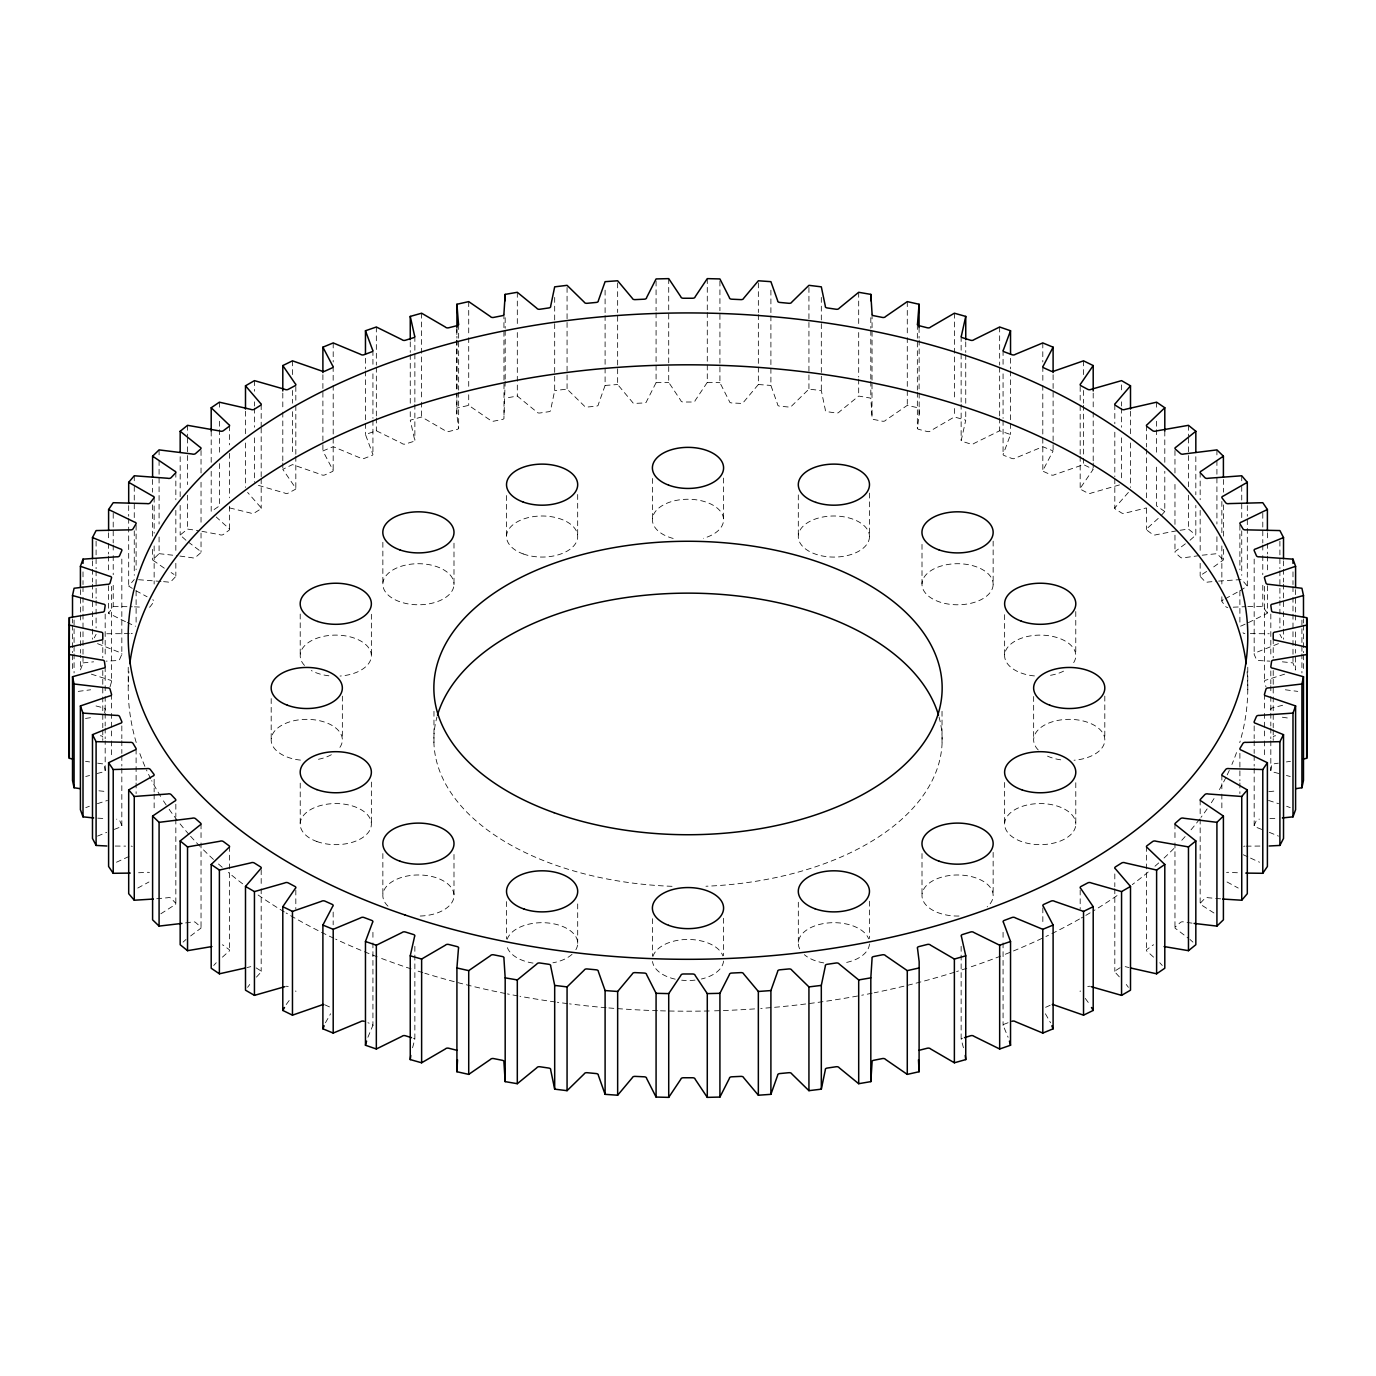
<?xml version="1.0" encoding="UTF-8"?>
<svg xmlns="http://www.w3.org/2000/svg" width="1376" height="1376" viewBox="0 0 1376 1376"><rect width="100%" height="100%" fill="white"/><g stroke="black" fill="none" stroke-linecap="round" stroke-linejoin="round"><path stroke-width="0.75" stroke-dasharray="5 3.75" d="M258.413 485.384L284.712 493.038A2.494 1.445 0 0 0 288.238 493.107L295.049 489.495A2.494 1.445 0 0 0 295.221 487.465L282.802 469.319L292.469 464.606L321.399 474.651A2.494 1.445 0 0 0 324.908 474.892L332.218 471.607A2.494 1.445 0 0 0 332.665 469.594L322.896 450.932L333.198 446.684L360.581 458.088A2.494 1.445 0 0 0 364.038 458.483L371.795 455.559A2.494 1.445 0 0 0 372.535 453.581L365.466 434.506L376.336 430.774L402.016 443.433A2.494 1.445 0 0 0 405.404 444.001L413.54 441.455A2.494 1.445 0 0 0 414.572 439.512L410.254 420.179L421.624 416.962L445.394 430.808A2.494 1.445 0 0 0 448.679 431.548L457.159 429.398A2.494 1.445 0 0 0 458.466 427.506L456.832 414.245L456.918 393.209M919.168 393.072L919.168 414.245L917.534 427.506A2.494 1.445 0 0 0 918.841 429.398L927.321 431.548A2.494 1.445 0 0 0 930.606 430.808L954.376 416.962L965.746 420.179L961.428 439.512A2.494 1.445 0 0 0 962.46 441.455L970.596 444.001A2.494 1.445 0 0 0 973.984 443.433L999.664 430.774L1010.534 434.506L1003.465 453.581A2.494 1.445 0 0 0 1004.205 455.559L1011.962 458.483A2.494 1.445 0 0 0 1015.419 458.088L1042.802 446.684L1053.104 450.932L1043.335 469.594A2.494 1.445 0 0 0 1043.782 471.607L1051.092 474.892A2.494 1.445 0 0 0 1054.601 474.651L1083.531 464.606L1093.198 469.319L1080.779 487.465A2.494 1.445 0 0 0 1080.951 489.495L1087.762 493.107A2.494 1.445 0 0 0 1091.288 493.038L1119.582 484.885M104.662 712.871L105.178 709.311A2.494 1.445 0 0 0 102.908 707.746L93.379 705.269M1278.82 773.501L1273.092 772.005A2.494 1.445 0 0 1 1270.822 770.44L1271.596 765.108A2.494 1.445 0 0 1 1274.262 763.783L1278.321 763.164M505.181 381.204L503.926 417.633A2.494 1.445 0 0 1 502.36 419.456L493.606 421.194A2.494 1.445 0 0 1 490.424 420.299L468.717 405.37L456.918 408.036M412.559 1047.755L414.572 1040.239A2.494 1.445 0 0 0 413.54 1038.295M110.011 686.899L111.542 681.636L111.542 586.348M554.683 297.422L554.683 390.595L550.658 409.945A2.494 1.445 0 0 1 548.835 411.699L539.856 413.006A2.494 1.445 0 0 1 536.812 411.974L517.307 396.064L505.181 398.146M83.007 656.558L83.007 662.905L80.41 670.06L80.41 655.234M367.908 1037.263L372.535 1026.186A2.494 1.445 0 0 0 371.795 1024.191L367.925 1022.729M121.828 559.052L121.828 654.34L119.557 659.534A2.494 1.445 0 0 1 116.547 660.583L106.124 661.151M1261.689 829.384L1255.944 827.165A2.494 1.445 0 0 1 1254.172 825.411L1256.443 820.234A2.494 1.445 0 0 1 1259.453 819.184M605.096 315.551L605.096 385.435L598.319 404.527A2.494 1.445 0 0 1 596.238 406.178L587.105 407.055A2.494 1.445 0 0 1 584.232 405.886L567.067 389.098L554.683 390.595M94.29 637.828L96.096 634.336M325.441 1022.781L330.601 1013.768M656.077 312.816L656.077 382.683L646.582 401.396A2.494 1.445 0 0 1 644.295 402.944L635.058 403.392A2.494 1.445 0 0 1 632.358 402.084L617.652 384.523L617.652 314.657M125.474 621.677L108.601 613.283L113.21 606.472L113.21 585.299M286.208 1004.532L290.714 998.426M247.611 987.332L249.727 984.476M1128.389 492.419L1115.54 507.039A2.494 1.445 0 0 0 1115.42 509.086L1121.681 513.007A2.494 1.445 0 0 0 1125.207 513.11L1146.397 507.916M707.281 312.507L707.281 382.39L695.138 400.588A2.494 1.445 0 0 1 692.627 402.016L683.373 402.016A2.494 1.445 0 0 1 680.862 400.588L668.719 382.39L668.719 312.507M132.302 588.395L128.69 586.09L134.263 579.52M256.435 977.115L260.46 972.712A2.494 1.445 0 0 0 260.58 970.682L255.884 967.724M213.727 965.488L216.238 962.736M1161.017 515.639L1164.801 511.528L1164.801 471.28M758.348 314.657L758.348 384.523L743.642 402.084A2.494 1.445 0 0 1 740.942 403.392L731.705 402.944A2.494 1.445 0 0 1 729.418 401.396L719.923 382.683L719.923 312.816M164.277 568.185L152.598 559.946L159.083 553.668L159.083 536.726M222.43 957.146L228.622 951.538A2.494 1.445 0 0 0 229.035 949.509L223.342 945.295A2.494 1.445 0 0 0 222.327 944.83M1158.214 518.408L1147.378 528.229A2.494 1.445 0 0 0 1146.965 530.242L1152.658 534.473A2.494 1.445 0 0 0 1156.15 534.731L1178.011 530.551M183.077 942.113L185.984 939.498M1190.016 540.269L1195.83 535.04L1195.83 505.388M919.168 414.245L919.082 408.036L907.283 405.37L885.576 420.299A2.494 1.445 0 0 1 882.394 421.194L873.64 419.456A2.494 1.445 0 0 1 872.074 417.633L870.819 398.146L858.693 396.064L839.188 411.974A2.494 1.445 0 0 1 836.144 413.006L827.165 411.699A2.494 1.445 0 0 1 825.342 409.945L821.317 390.595L808.933 389.098L791.768 405.886A2.494 1.445 0 0 1 788.895 407.055L779.762 406.178A2.494 1.445 0 0 1 777.681 404.527L770.904 385.435L770.904 315.551M185.984 540.269L180.17 535.04L187.532 529.089L197.989 530.551M190.628 935.955L199.916 928.903A2.494 1.445 0 0 0 200.621 926.908L195.547 922.436A2.494 1.445 0 0 0 192.107 922.006L183.971 923.141M1185.372 543.795L1176.084 550.847A2.494 1.445 0 0 0 1175.379 552.842L1180.453 557.314A2.494 1.445 0 0 0 1183.893 557.744L1200.182 555.491M1223.402 549.351L1223.402 559.946L1213.443 567.084M160.854 913.784L174.546 904.995A2.494 1.445 0 0 0 175.526 903.034L171.123 898.339A2.494 1.445 0 0 0 167.752 897.737L155.333 898.855M1206.597 571.47L1201.454 574.772A2.494 1.445 0 0 0 1200.474 576.716L1204.877 581.429A2.494 1.445 0 0 0 1208.248 582.014L1216.522 581.274M1240.086 590.7L1247.31 586.09L1247.31 518.322M1120.116 967.724L1115.42 970.682A2.494 1.445 0 0 0 1115.54 972.712L1119.565 977.115M137.772 888.053L148.952 881.982M1225.19 598.801L1238.228 591.714M1267.399 585.746L1267.399 613.283L1246.931 623.328M116.461 862.236L129.069 856.44M1245.125 624.154L1241.53 625.805A2.494 1.445 0 0 0 1240.464 626.235M97.541 836.109L106.657 832.342M1278.459 643.641L1255.944 652.585A2.494 1.445 0 0 0 1254.172 654.34L1256.443 659.534A2.494 1.445 0 0 0 1259.453 660.583L1269.876 661.151M1045.622 1007.318L1051.092 1004.858M114.311 829.384L120.056 827.165A2.494 1.445 0 0 0 121.828 825.411L121.828 768.238M85.794 807.626L89.371 806.25M1008.075 1022.729L1004.205 1024.191A2.494 1.445 0 0 0 1003.465 1026.186L1008.092 1037.263M97.421 803.67L107.483 800.436M1284.616 674.154L1266.505 679.968A2.494 1.445 0 0 0 1264.458 681.636L1265.989 686.899M85.742 776.494L89.56 775.496M97.18 773.501L102.908 772.005A2.494 1.445 0 0 0 105.178 770.44L105.178 740.804M1282.621 705.269L1273.092 707.746A2.494 1.445 0 0 0 1270.822 709.311L1271.338 712.871M246.94 967.586L250.793 966.64M85.536 718.444L93.637 717.206M1286.405 761.926L1290.464 761.306M78.243 691.388L90.661 689.789M1180.109 530.259L1188.468 529.089L1195.83 535.04M1202.211 555.199L1216.917 553.668L1223.402 559.946M83.007 662.905L93.62 661.822M1268.844 791.664L1277.083 790.804M1218.603 581.085L1241.737 579.52L1247.31 586.09M605.096 385.435L617.652 384.523M1269.876 818.617L1278.218 818.152M1233.24 607.194L1245.762 606.661M1247.843 606.575L1262.79 606.472L1267.399 613.283M138.598 872.745L146.94 872.401A2.494 1.445 0 0 1 149.416 872.573M656.077 382.683L668.719 382.39M106.812 633.751L129.843 633.614M1246.157 846.154L1260.812 846.051M113.21 606.472L132.32 606.764M1250.354 633.631L1269.188 633.751M115.188 846.051L125.646 846.12M707.281 382.39L719.923 382.683M134.418 606.85L142.76 607.194M1237.402 872.745L1229.06 872.401A2.494 1.445 0 0 0 1226.584 872.573M138.546 579.709L161.542 581.463M97.782 818.152L106.124 818.617M758.348 384.523L770.904 385.435M163.606 581.652L167.752 582.014A2.494 1.445 0 0 0 171.123 581.429L175.526 576.716A2.494 1.445 0 0 0 174.546 574.772L171.123 572.571M1220.667 898.855L1208.248 897.737A2.494 1.445 0 0 0 1204.877 898.339L1200.474 903.034A2.494 1.445 0 0 0 1201.454 904.995L1216.866 914.868M159.083 553.668L177.865 555.766M1282.38 661.822L1292.993 662.905L1295.59 670.06L1295.59 655.234M1285.339 689.789L1297.757 691.388M98.917 790.804L107.156 791.664M179.895 556.059L192.107 557.744A2.494 1.445 0 0 0 195.547 557.314L200.621 552.842A2.494 1.445 0 0 0 199.916 550.847L187.532 541.439M1192.029 923.141L1183.893 922.006A2.494 1.445 0 0 0 1180.453 922.436L1175.379 926.908A2.494 1.445 0 0 0 1176.084 928.903L1188.468 938.312M1282.363 717.206L1290.464 718.444M85.536 761.306L89.595 761.926M97.679 763.164L101.738 763.783A2.494 1.445 0 0 1 104.404 765.108L105.178 770.44M201.962 531.308L219.85 534.731A2.494 1.445 0 0 0 223.342 534.473L229.035 530.242A2.494 1.445 0 0 0 228.622 528.229L216.238 517.015M229.603 507.916L250.793 513.11A2.494 1.445 0 0 0 254.319 513.007L260.58 509.086A2.494 1.445 0 0 0 260.46 507.039L247.611 492.419M1125.207 966.64L1129.06 967.586M1286.44 775.496L1290.258 776.494M1268.517 800.436L1278.579 803.67M91.384 674.154L109.495 679.968A2.494 1.445 0 0 1 111.542 681.636M1286.629 806.25L1290.206 807.626M1269.343 832.342L1278.459 836.109M324.908 1004.858L330.378 1007.318M97.541 643.641L120.056 652.585A2.494 1.445 0 0 1 121.828 654.34M1243.319 854.771L1248.737 857.265M1250.526 858.091L1259.539 862.236M127.263 622.502L134.47 625.805A2.494 1.445 0 0 1 135.536 626.235M1227.048 881.982L1238.228 888.053M135.914 590.7L147.094 596.771M1164.801 511.528L1156.614 505.938L1156.614 463.592M1190.016 939.498L1192.923 942.113M1153.57 957.146L1147.378 951.538A2.494 1.445 0 0 1 1146.965 949.509L1152.658 945.295A2.494 1.445 0 0 1 1153.673 944.83M1159.762 962.736L1162.273 965.488M1126.273 984.476L1128.389 987.332M1085.286 998.426L1089.792 1004.532M1045.399 1013.768L1050.559 1022.781M1279.904 634.336L1281.71 637.828M121.828 825.411L119.557 820.234A2.494 1.445 0 0 0 116.547 819.184M963.441 1047.755L961.428 1040.239A2.494 1.445 0 0 1 962.46 1038.295M1303.485 618.804L1303.485 623.036M1303.485 625.151L1303.485 652.688M1303.485 654.804L1303.485 671.746M1301.92 620.026L1301.92 651.777M1301.92 653.892L1301.92 672.95M1295.59 589.599L1295.59 612.888M1295.59 615.003L1295.59 623.483M1295.59 631.945L1295.59 653.118M1292.993 571.848L1292.993 584.559M1292.993 586.675L1292.993 595.154M1292.993 597.27L1292.993 612.096M1292.993 614.212L1292.993 654.443M1292.993 656.558L1292.993 662.905M1283.516 560.858L1283.516 567.222M1283.516 569.337L1283.516 582.048M1283.516 584.164L1283.516 609.568M1283.516 611.684L1283.516 639.221M1279.904 541.164L1279.904 568.684M1279.904 570.799L1279.904 598.336M1279.904 600.452L1279.904 627.972M1273.213 638.791L1273.213 657.848M1273.213 670.559L1273.213 694.863M1273.213 696.978L1273.213 727.732M1273.213 729.848L1273.213 740.443M1270.822 614.023L1270.822 656.369M1270.822 670.92L1270.822 683.906M1270.822 685.747L1270.822 694.484M1270.822 696.325L1270.822 711.151M1270.822 713.267L1270.822 725.978M1270.822 728.093L1270.822 738.688M1270.822 740.804L1270.822 770.44M1267.399 532.804L1267.399 541.284M1267.399 543.4L1267.399 553.978M1267.399 556.11L1267.399 573.035M1264.458 586.348L1264.458 681.636M1264.458 694.364L1264.458 711.306M1264.458 713.422L1264.458 738.843M1264.458 740.959L1264.458 757.901M1262.79 513.3L1262.79 542.935M1262.79 545.068L1262.79 553.53M1262.79 555.646L1262.79 574.704M1262.79 585.299L1262.79 606.472M1254.172 559.052L1254.172 654.34M1254.172 725.892L1254.172 738.602M1254.172 740.718L1254.172 753.412M1254.172 755.527L1254.172 766.122M1254.172 768.238L1254.172 825.411M1247.774 667.24L1247.774 690.081M1247.31 505.611L1247.31 516.206M1241.737 475.769L1241.737 484.232M1241.737 486.347L1241.737 520.231M1241.737 530.809L1241.737 575.288M1239.896 525.254L1239.896 569.733M1239.896 590.906L1239.896 622.674M1239.896 753.326L1239.896 780.863M1239.896 782.978L1239.896 793.574M1223.402 479.484L1223.402 492.178M1223.402 504.889L1223.402 536.657M1221.854 501.449L1221.854 533.217M1221.854 545.928L1221.854 584.043M1221.854 596.737L1221.854 600.968M1221.854 775.032L1221.854 791.957M1221.854 794.09L1221.854 811.014M1216.917 449.9L1216.917 458.38M1216.917 460.496L1216.917 524.015M1216.917 536.726L1216.917 553.668M1200.164 472.243L1200.164 499.763M1200.164 510.358L1200.164 552.705M1200.164 563.3L1200.164 575.994M1200.164 800.006L1200.164 816.948M1200.164 819.064L1200.164 903.757M1195.83 456.677L1195.83 494.792M1188.468 425.322L1188.468 435.917M1188.468 438.032L1188.468 486.743M1188.468 495.205L1188.468 529.089M1174.966 450.502L1174.966 473.791M1174.966 484.386L1174.966 524.617M1174.966 535.195L1174.966 552.137M1174.966 823.863L1174.966 840.805M1174.966 842.92L1174.966 927.613M1164.801 431.049L1164.801 462.818M1156.614 402.188L1156.614 410.65M1156.614 421.245L1156.614 427.592M1156.614 429.708L1156.614 455.129M1146.466 425.803L1146.466 446.976M1146.466 449.092L1146.466 497.802M1146.466 508.38L1146.466 529.571M1146.466 846.429L1146.466 950.197M1130.504 411.218L1130.504 434.506M1130.504 442.986L1130.504 487.448M1121.56 384.884L1121.56 391.231M1121.56 401.826L1121.56 406.058M1121.56 408.173L1121.56 427.231M1121.56 437.809L1121.56 480.172M1114.818 404.664L1114.818 423.722M1114.818 432.184L1114.818 476.664M1114.818 478.779L1114.818 508.415M1114.818 873.932L1114.818 886.643M1114.818 888.758L1114.818 971.336M1104.808 696.101L1104.808 739.669M1093.198 393.089L1093.198 410.031M1093.198 412.146L1093.198 460.857M1093.198 462.972L1093.198 469.319M1083.531 360.839L1083.531 375.665M1083.531 390.492L1083.531 403.202M1083.531 405.318L1083.531 456.127M1083.531 458.26L1083.531 464.606M1080.177 386.484L1080.177 403.426M1080.177 405.542L1080.177 454.235M1080.177 456.35L1080.177 488.119M1080.177 889.997L1080.177 909.054M1075.774 611.546L1075.774 655.131M1075.791 782.72L1075.791 824.224A35.587 20.537 0 0 1 1022.248 841.837A35.587 20.537 0 0 1 1022.609 806.25A35.587 20.537 0 0 1 1075.791 824.224M1053.104 374.702L1053.104 450.932M1042.802 342.934L1042.802 361.991M1042.836 366.532L1042.836 383.457M1042.802 385.28L1042.802 436.106M1042.802 438.222L1042.836 470.282M1042.836 907.833L1042.836 924.775M1033.651 696.497L1033.651 740.082M1010.534 358.276L1010.534 368.871M1010.534 370.987L1010.534 434.506M1004.635 614.676L1004.635 656.18M1004.635 782.48L1004.635 823.983M1003.07 350.519L1003.07 365.345M1003.07 373.825L1003.07 418.287M1003.07 420.402L1003.07 454.286M1003.07 932.309L1003.07 940.771M1003.07 942.887L1003.07 1025.481M999.664 327.006L999.664 365.122M999.664 367.254L999.664 415.948M999.664 418.063L999.664 430.774M993.145 541.112L993.145 584.68A35.587 20.537 0 0 1 939.12 601.811A35.587 20.537 0 0 1 940.444 566.241A35.587 20.537 0 0 1 993.145 584.68M993.145 852.38L993.145 895.965M965.746 341.833L965.746 352.411M965.746 354.526L965.746 403.237M965.746 411.699L965.746 420.179M961.136 336.484L961.136 402.119M961.136 404.234L961.136 440.234M961.136 946.344L961.136 1039.516M954.376 313.212L954.376 400.02M954.376 408.5L954.376 416.962M942.027 711.289L942.027 744.485M922.006 544.38L922.006 583.802M922.006 853.567L922.006 895.071M919.082 327.557L919.082 338.152M919.168 340.13L919.082 391.094M917.345 324.478L917.345 390.13M917.345 392.246L917.345 428.246M907.283 301.619L907.283 335.486M907.283 337.619L907.283 388.428M907.283 390.543L907.283 405.37M872.074 313.866L871.988 418.373M870.819 317.684L870.819 328.262M870.819 330.378L870.819 379.088M870.819 381.204L870.819 398.146M869.477 493.072L869.477 536.657A35.587 20.537 0 0 1 815.916 554.27A35.587 20.537 0 0 1 816.278 518.683A35.587 20.537 0 0 1 869.477 536.657M869.46 901.194L869.46 938.552M858.693 292.297L858.693 324.065M858.693 332.528L858.693 377.007M858.693 379.122L858.693 396.064M821.317 297.422L821.317 390.595M808.933 287.446L808.933 389.098M798.304 494.913L798.304 536.416M798.321 902.243L798.321 943.747M770.904 290.147L770.904 313.436M758.348 282.888L758.348 312.524M723.587 478.074L723.587 519.578M723.587 918.274L723.587 955.632M719.923 281.048L719.923 310.701M707.281 278.623L707.281 310.391M668.719 278.623L668.719 310.391M656.077 281.048L656.077 310.701M652.413 478.47L652.413 519.973M652.413 918.686L652.413 956.028M617.652 282.888L617.652 312.524M605.096 290.147L605.096 313.436M577.679 494.5L577.679 536.004M577.696 903.912L577.696 943.351M567.067 287.446L567.067 389.098M517.307 292.297L517.307 324.065M517.307 332.528L517.307 396.064M506.54 495.549L506.54 537.053M506.523 901.607L506.523 938.948M505.181 317.684L505.181 328.262M505.181 330.378L505.181 379.088M503.926 313.866L504.012 418.373M468.717 301.619L468.717 335.486M468.717 337.619L468.717 386.312M468.717 394.792L468.717 405.37M458.655 324.478L458.655 390.13M458.655 392.246L458.655 428.246M456.918 327.557L456.918 338.152M456.918 340.268L456.918 391.094M456.832 329.535L456.832 338.014M456.832 340.13L456.832 390.956M456.832 393.072L456.832 414.245M453.994 543.176L453.994 584.68A35.587 20.537 0 0 1 399.986 601.811A35.587 20.537 0 0 1 401.31 566.241A35.587 20.537 0 0 1 453.994 584.68M453.994 854.462L453.994 895.965M433.973 711.289L433.973 744.485M421.624 313.212L421.624 400.02M421.624 402.153L421.624 416.962M414.864 336.484L414.864 402.119M414.864 404.234L414.864 440.234M414.864 946.344L414.864 1039.516M410.254 341.833L410.254 352.411M410.254 354.526L410.254 403.237M410.254 411.699L410.254 420.179M382.855 542.299L382.855 583.802M382.855 853.567L382.855 895.071M376.336 327.006L376.336 365.122M376.336 367.254L376.336 415.948M376.336 418.063L376.336 430.774M372.93 350.519L372.93 365.345M372.93 373.825L372.93 418.287M372.93 420.402L372.93 454.286M372.93 932.309L372.93 940.771M372.93 942.887L372.93 1025.481M371.365 614.264L371.365 655.767M371.365 782.084L371.365 823.588M365.466 358.276L365.466 368.871M365.466 370.987L365.466 434.506M342.349 696.101L342.349 739.669M333.198 342.934L333.198 361.991M333.164 366.532L333.164 383.457M333.198 385.28L333.198 436.106M333.198 438.222L333.164 470.282M333.164 912.064L333.164 924.775M322.896 374.702L322.896 450.932M300.209 614.023L300.209 655.526M300.226 783.133L300.226 824.637M295.823 386.484L295.823 403.426M295.823 405.542L295.823 454.235M295.823 456.35L295.823 488.119M295.823 889.997L295.823 909.054M292.469 360.839L292.469 375.665M292.469 390.492L292.469 403.202M292.469 411.665L292.469 454.011M282.802 393.089L282.802 410.031M282.802 412.146L282.802 460.857M282.802 462.972L282.802 469.319M271.192 698.578L271.192 740.082M261.182 404.664L261.182 425.838M261.182 427.953L261.182 476.664M261.182 478.779L261.182 508.415M261.182 869.701L261.182 886.643M261.182 888.758L261.182 971.336M254.44 380.636L254.44 391.231M254.44 401.826L254.44 406.058M254.44 408.173L254.44 427.231M254.44 437.809L254.44 482.288M245.496 411.218L245.496 434.506M245.496 442.986L245.496 487.448M229.534 425.803L229.534 444.861M229.534 453.323L229.534 497.802M229.534 506.265L229.534 529.571M229.534 846.429L229.534 950.197M219.386 402.188L219.386 410.65M219.386 421.245L219.386 427.592M219.386 429.708L219.386 455.129M219.386 463.592L219.386 505.938L211.199 511.528L211.199 467.049M211.199 431.049L211.199 464.933M201.034 450.502L201.034 473.791M201.034 482.254L201.034 524.617M201.034 533.08L201.034 552.137M201.034 823.863L201.034 840.805M201.034 842.92L201.034 927.613M187.532 425.322L187.532 435.917M187.532 438.032L187.532 484.61M187.532 495.205L187.532 529.089M180.17 456.677L180.17 496.925M180.17 505.388L180.17 535.04M175.836 472.243L175.836 499.763M175.836 510.358L175.836 552.705M175.836 563.3L175.836 575.994M175.836 804.238L175.836 816.948M175.836 819.064L175.836 903.757M159.083 449.9L159.083 458.38M159.083 460.496L159.083 524.015M154.146 497.218L154.146 533.217M154.146 545.928L154.146 584.043M154.146 779.263L154.146 791.957M154.146 794.09L154.146 811.014M152.598 479.484L152.598 492.178M152.598 504.889L152.598 536.657M152.598 549.351L152.598 559.946M136.104 525.254L136.104 569.733M136.104 590.906L136.104 622.674M136.104 749.094L136.104 780.863M136.104 782.978L136.104 793.574M134.263 475.769L134.263 484.232M134.263 486.347L134.263 520.231M134.263 530.809L134.263 575.288M128.69 505.611L128.69 516.206M128.69 518.322L128.69 586.09M128.226 667.257L128.226 685.919M121.828 725.892L121.828 738.602M121.828 740.718L121.828 753.412M121.828 755.527L121.828 766.122M113.21 513.3L113.21 542.935M113.21 545.068L113.21 553.53M113.21 555.646L113.21 574.704M111.542 694.364L111.542 711.306M111.542 713.422L111.542 738.843M111.542 740.959L111.542 757.901M108.601 532.804L108.601 541.284M108.601 543.4L108.601 553.978M108.601 556.11L108.601 573.035M108.601 585.746L108.601 613.283M105.178 614.023L105.178 656.369M105.178 666.689L105.178 683.906M105.178 685.747L105.178 694.484M105.178 696.325L105.178 711.151M105.178 713.267L105.178 725.978M105.178 728.093L105.178 738.688M102.787 638.791L102.787 657.848M102.787 670.559L102.787 694.863M102.787 696.978L102.787 727.732M102.787 729.848L102.787 740.443M96.096 541.164L96.096 568.684M96.096 570.799L96.096 598.336M96.096 600.452L96.096 627.972M92.484 560.858L92.484 567.222M92.484 569.337L92.484 582.048M92.484 584.164L92.484 609.568M92.484 611.684L92.484 639.221M83.007 571.848L83.007 584.559M83.007 586.675L83.007 595.154M83.007 597.27L83.007 612.096M83.007 614.212L83.007 654.443M80.41 589.599L80.41 612.888M80.41 615.003L80.41 623.483M80.41 631.945L80.41 653.118M74.08 620.026L74.08 651.777M74.08 653.892L74.08 672.95M72.515 618.804L72.515 623.036M72.515 625.151L72.515 652.688M72.515 654.804L72.515 671.746M295.754 990.892A2.494 1.445 0 0 1 295.823 991.632M285.812 986.317A2.494 1.445 0 0 1 288.238 986.644M131.133 846.102A2.494 1.445 0 0 1 132.285 846.429M100.31 735.764A2.494 1.445 0 0 1 102.787 737.209M132.285 633.321A2.494 1.445 0 0 1 131.133 633.648M149.416 607.194A2.494 1.445 0 0 0 150.225 606.61L153.94 601.708A2.494 1.445 0 0 0 152.684 599.816M1223.316 599.816A2.494 1.445 0 0 0 1222.06 601.708L1225.775 606.61A2.494 1.445 0 0 0 1227.77 607.47M1244.867 633.648A2.494 1.445 0 0 1 1243.01 632.702M1273.213 737.209A2.494 1.445 0 0 1 1275.69 735.764M1243.715 846.429A2.494 1.445 0 0 1 1244.867 846.102M1087.762 986.644A2.494 1.445 0 0 1 1090.188 986.317M1080.177 991.632A2.494 1.445 0 0 1 1080.246 990.892M869.443 943.988A35.587 20.537 0 0 1 843.626 962.994M823.76 962.925A35.587 20.537 0 0 1 804.341 954.669M799.662 948.838A35.587 20.537 0 0 1 825.239 923.296A35.587 20.537 0 0 1 868.652 938.862M723.535 961.067A35.587 20.537 0 0 1 701.416 979.007M695.018 980.125A35.587 20.537 0 0 1 681.67 980.194M675.22 979.162A35.587 20.537 0 0 1 652.516 961.48M652.981 956.337A35.587 20.537 0 0 1 687.656 939.447A35.587 20.537 0 0 1 722.882 955.924M507.194 939.258A35.587 20.537 0 0 1 551.157 923.365A35.587 20.537 0 0 1 575.89 949.681M572.038 954.342A35.587 20.537 0 0 1 552.911 962.804M533.062 963.097A35.587 20.537 0 0 1 506.592 944.4M387.98 906.148A35.587 20.537 0 0 1 406.04 876.254A35.587 20.537 0 0 1 453.512 892.095A35.587 20.537 0 0 1 417.668 916.055M300.45 760.102A35.587 20.537 0 0 1 272.603 734.13A35.587 20.537 0 0 1 320.23 720.869A35.587 20.537 0 0 1 338.118 749.593M331.375 754.719A35.587 20.537 0 0 1 315.964 759.724M304.509 665.434A35.587 20.537 0 0 1 322.878 636.503A35.587 20.537 0 0 1 370.299 650.659A35.587 20.537 0 0 1 340.044 676.046M328.916 675.805A35.587 20.537 0 0 1 311.286 670.542M673.174 538.446A35.587 20.537 0 0 1 659.895 507.176A35.587 20.537 0 0 1 715.658 506.867A35.587 20.537 0 0 1 703.463 538.274M1034.442 675.926A35.587 20.537 0 0 1 1005.89 650.212A35.587 20.537 0 0 1 1053.156 636.52A35.587 20.537 0 0 1 1071.818 665.09M1063.579 671.144A35.587 20.537 0 0 1 1047.772 675.719M1038.226 749.954A35.587 20.537 0 0 1 1055.805 720.852A35.587 20.537 0 0 1 1103.604 734.578A35.587 20.537 0 0 1 1074.037 760.24M1060.724 759.827A35.587 20.537 0 0 1 1045.124 754.994M959.038 916.038A35.587 20.537 0 0 1 922.488 892.078A35.587 20.537 0 0 1 970.682 876.426A35.587 20.537 0 0 1 987.194 906.887M939.017 716.93A254.147 146.733 0 0 1 705.957 886.247M672.038 886.316A254.147 146.733 0 0 1 436.983 716.93M1247.086 671.798A559.791 323.188 0 0 1 1239.742 742.61M1236.508 752.586A559.791 323.188 0 0 1 1231.898 764.471M1229.301 770.388A559.791 323.188 0 0 1 1226.773 775.72M1225.896 777.492A559.791 323.188 0 0 1 1219.274 789.841M1214.028 798.562A559.791 323.188 0 0 1 1210.656 803.756M1207.148 808.899A559.791 323.188 0 0 1 1200.956 817.413M1199.666 819.098A559.791 323.188 0 0 1 1190.412 830.519M1185.132 836.574A559.791 323.188 0 0 1 1179.645 842.559M1173.934 848.459A559.791 323.188 0 0 1 1163.408 858.641M1158.712 862.924A559.791 323.188 0 0 1 1154.275 866.846M1148.203 872.023A559.791 323.188 0 0 1 1132.259 884.63M1117.037 895.604A559.791 323.188 0 0 1 1093.61 910.74M1090.119 912.838A559.791 323.188 0 0 1 1081.278 917.998M1079.489 919.013A559.791 323.188 0 0 1 1045.932 936.506M1042.045 938.346A559.791 323.188 0 0 1 1002.588 955.322M1000.644 956.096A559.791 323.188 0 0 1 968.842 967.569M966.812 968.257A559.791 323.188 0 0 1 956.595 971.559M954.531 972.213A559.791 323.188 0 0 1 874.242 992.784M872.16 993.197A559.791 323.188 0 0 1 861.754 995.226M857.558 996.018A559.791 323.188 0 0 1 760.756 1008.453M754.598 1008.9A559.791 323.188 0 0 1 721.626 1010.603M719.562 1010.672A559.791 323.188 0 0 1 711.306 1010.913M709.225 1010.964A559.791 323.188 0 0 1 659.586 1010.775M657.522 1010.706A559.791 323.188 0 0 1 608.123 1007.886M606.076 1007.714A559.791 323.188 0 0 1 569.458 1003.861M567.428 1003.603A559.791 323.188 0 0 1 557.349 1002.261M555.336 1001.986A559.791 323.188 0 0 1 519.973 996.293M517.875 995.914A559.791 323.188 0 0 1 507.434 993.919M505.353 993.506A559.791 323.188 0 0 1 424.823 973.245M422.879 972.643A559.791 323.188 0 0 1 415.174 970.218M411.097 968.876A559.791 323.188 0 0 1 379.14 957.541M377.179 956.802A559.791 323.188 0 0 1 335.658 939.137M333.835 938.294A559.791 323.188 0 0 1 286.122 912.993M284.368 911.944A559.791 323.188 0 0 1 257.828 894.813M242.658 883.822A559.791 323.188 0 0 1 228.33 872.453M222.241 867.293A559.791 323.188 0 0 1 216.324 862.064M213.435 859.415A559.791 323.188 0 0 1 201.412 847.788M199.967 846.326A559.791 323.188 0 0 1 190.249 835.886M188.925 834.389A559.791 323.188 0 0 1 179.964 823.725M177.315 820.371A559.791 323.188 0 0 1 168.56 808.469M166.204 805.046A559.791 323.188 0 0 1 161.714 798.132M160.631 796.394A559.791 323.188 0 0 1 151.687 780.605M150.775 778.833A559.791 323.188 0 0 1 146.492 769.941M144.91 766.363A559.791 323.188 0 0 1 139.475 752.5M136.224 742.524A559.791 323.188 0 0 1 128.914 671.712M316.858 841.51A35.587 20.537 0 0 0 371.348 824.878A35.587 20.537 0 0 0 319.163 805.94A35.587 20.537 0 0 0 316.858 841.51M523.19 553.926A35.587 20.537 0 0 0 577.662 537.294A35.587 20.537 0 0 0 525.477 518.374A35.587 20.537 0 0 0 523.19 553.926"/><path stroke-width="1.5" d="M965.746 339.717L965.746 316.411L954.376 313.212L930.606 327.058A2.494 1.445 0 0 1 927.321 327.78L918.841 325.63A2.494 1.445 0 0 1 917.534 323.738L919.082 304.268L907.283 301.619L885.576 316.549A2.494 1.445 0 0 1 882.394 317.426L873.64 315.689A2.494 1.445 0 0 1 872.074 313.866L870.819 294.378L858.693 292.297L839.188 308.224A2.494 1.445 0 0 1 836.144 309.256L827.165 307.932A2.494 1.445 0 0 1 825.342 306.194L821.317 286.844L808.933 285.331L791.768 302.135A2.494 1.445 0 0 1 788.895 303.305L779.762 302.428A2.494 1.445 0 0 1 777.681 300.776L770.904 281.667L758.348 280.773L743.642 298.317A2.494 1.445 0 0 1 740.942 299.624L731.705 299.194A2.494 1.445 0 0 1 729.418 297.646L719.923 278.932L707.281 278.623L695.138 296.82A2.494 1.445 0 0 1 692.627 298.248L683.373 298.248A2.494 1.445 0 0 1 680.862 296.82L668.719 278.623L656.077 278.932L646.582 297.646A2.494 1.445 0 0 1 644.295 299.194L635.058 299.624A2.494 1.445 0 0 1 632.358 298.317L617.652 280.773L605.096 281.667L598.319 300.776A2.494 1.445 0 0 1 596.238 302.428L587.105 303.305A2.494 1.445 0 0 1 584.232 302.135L567.067 285.331L554.683 286.844L550.658 306.194A2.494 1.445 0 0 1 548.835 307.932L539.856 309.256A2.494 1.445 0 0 1 536.812 308.224L517.307 292.297L505.181 294.378L503.926 313.866A2.494 1.445 0 0 1 502.36 315.689L493.606 317.426A2.494 1.445 0 0 1 490.424 316.549L468.717 301.619L456.918 304.268L458.466 323.738A2.494 1.445 0 0 1 457.159 325.63L448.679 327.78A2.494 1.445 0 0 1 445.394 327.058L421.624 313.212L410.254 316.411L410.254 339.717M457.52 1059.83L456.918 1071.732L468.717 1074.381L490.424 1059.451A2.494 1.445 0 0 1 493.606 1058.574L502.36 1060.311A2.494 1.445 0 0 1 503.926 1062.134L505.181 1081.622L517.307 1083.703L536.812 1067.776A2.494 1.445 0 0 1 539.856 1066.744L548.835 1068.068A2.494 1.445 0 0 1 550.658 1069.806L554.683 1089.156L567.067 1090.669L584.232 1073.865A2.494 1.445 0 0 1 587.105 1072.695L596.238 1073.572A2.494 1.445 0 0 1 598.319 1075.224L605.096 1094.333L617.652 1095.227L632.358 1077.683A2.494 1.445 0 0 1 635.058 1076.376L644.295 1076.806A2.494 1.445 0 0 1 646.582 1078.354L656.077 1097.068L668.719 1097.377L680.862 1079.18A2.494 1.445 0 0 1 683.373 1077.752L692.627 1077.752A2.494 1.445 0 0 1 695.138 1079.18L707.281 1097.377L719.923 1097.068L729.418 1078.354A2.494 1.445 0 0 1 731.705 1076.806L740.942 1076.376A2.494 1.445 0 0 1 743.642 1077.683L758.348 1095.227L770.904 1094.333L777.681 1075.224A2.494 1.445 0 0 1 779.762 1073.572L788.895 1072.695A2.494 1.445 0 0 1 791.768 1073.865L808.933 1090.669L821.317 1089.156L825.342 1069.806A2.494 1.445 0 0 1 827.165 1068.068L836.144 1066.744A2.494 1.445 0 0 1 839.188 1067.776L858.693 1083.703L870.819 1081.622L872.074 1062.134A2.494 1.445 0 0 1 873.64 1060.311L882.394 1058.574A2.494 1.445 0 0 1 885.576 1059.451L907.283 1074.381L919.082 1071.732L919.168 961.755L917.534 948.494A2.494 1.445 0 0 1 918.841 946.602L927.321 944.452A2.494 1.445 0 0 1 930.606 945.192L954.376 959.038L965.746 955.821L961.428 936.488A2.494 1.445 0 0 1 962.46 934.545L970.596 931.999A2.494 1.445 0 0 1 973.984 932.567L999.664 945.226L1010.534 941.494L1003.465 922.419A2.494 1.445 0 0 1 1004.205 920.441L1011.962 917.517A2.494 1.445 0 0 1 1015.419 917.912L1042.802 929.316L1053.104 925.068L1043.335 906.406A2.494 1.445 0 0 1 1043.782 904.393L1051.092 901.108A2.494 1.445 0 0 1 1054.601 901.349L1083.531 911.394L1093.198 906.681L1080.779 888.535A2.494 1.445 0 0 1 1080.951 886.505L1087.762 882.893A2.494 1.445 0 0 1 1091.288 882.962L1121.56 891.596L1130.504 886.436L1115.54 868.961A2.494 1.445 0 0 1 1115.42 866.914L1121.681 862.993A2.494 1.445 0 0 1 1125.207 862.89L1156.614 870.062L1164.801 864.472L1147.378 847.771A2.494 1.445 0 0 1 1146.965 845.758L1152.658 841.527A2.494 1.445 0 0 1 1156.15 841.269L1188.468 846.911L1195.83 840.96L1176.084 825.153A2.494 1.445 0 0 1 1175.379 823.158L1180.453 818.686A2.494 1.445 0 0 1 1183.893 818.256L1216.917 822.332L1223.402 816.054L1201.454 801.228A2.494 1.445 0 0 1 1200.474 799.284L1204.877 794.571A2.494 1.445 0 0 1 1208.248 793.986L1241.737 796.48L1247.31 789.91L1223.316 776.184A2.494 1.445 0 0 1 1222.06 774.292L1225.775 769.39A2.494 1.445 0 0 1 1229.06 768.634L1262.79 769.528L1267.399 762.717L1241.53 750.195A2.494 1.445 0 0 1 1240 748.355L1243.01 743.298A2.494 1.445 0 0 1 1246.157 742.386L1279.904 741.664L1283.516 734.664L1255.944 723.415A2.494 1.445 0 0 1 1254.172 721.66L1256.443 716.466A2.494 1.445 0 0 1 1259.453 715.417L1292.993 713.095L1295.59 705.94L1266.505 696.032A2.494 1.445 0 0 1 1264.458 694.364L1265.989 689.101A2.494 1.445 0 0 1 1268.844 687.897L1301.92 683.992L1303.485 676.734L1273.092 668.254A2.494 1.445 0 0 1 1270.822 666.689L1271.596 661.357A2.494 1.445 0 0 1 1274.262 660.033L1306.684 654.546L1307.2 647.253L1275.69 640.236A2.494 1.445 0 0 1 1273.213 638.791L1273.213 633.442A2.494 1.445 0 0 1 1275.69 631.997L1307.2 624.996L1306.684 617.686L1274.262 612.217A2.494 1.445 0 0 1 1271.596 610.892L1270.822 605.56A2.494 1.445 0 0 1 1273.092 603.995L1303.485 595.516L1301.92 588.257L1268.844 584.336A2.494 1.445 0 0 1 1265.989 583.149L1264.458 577.868A2.494 1.445 0 0 1 1266.505 576.217L1295.59 566.31L1292.993 559.155L1259.453 556.816A2.494 1.445 0 0 1 1256.443 555.766L1254.172 550.589A2.494 1.445 0 0 1 1255.944 548.835L1283.516 537.569L1279.904 530.568L1246.157 529.846A2.494 1.445 0 0 1 1243.01 528.952L1240 523.895A2.494 1.445 0 0 1 1241.53 522.054L1267.399 509.516L1262.79 502.704L1229.06 503.599A2.494 1.445 0 0 1 1225.775 502.842L1222.06 497.957A2.494 1.445 0 0 1 1223.316 496.048L1247.31 482.322L1241.737 475.769L1208.248 478.263A2.494 1.445 0 0 1 1204.877 477.661L1200.474 472.966A2.494 1.445 0 0 1 1201.454 471.005L1223.402 456.178L1216.917 449.9L1183.893 453.994A2.494 1.445 0 0 1 1180.453 453.564L1175.379 449.092A2.494 1.445 0 0 1 1176.084 447.097L1195.83 431.273L1188.468 425.322L1156.15 430.98A2.494 1.445 0 0 1 1152.658 430.705L1146.965 426.491A2.494 1.445 0 0 1 1147.378 424.462L1164.801 407.76L1156.614 402.188L1125.207 409.36A2.494 1.445 0 0 1 1121.681 409.257L1115.42 405.318A2.494 1.445 0 0 1 1115.54 403.288L1130.504 385.813L1121.56 380.636L1091.288 389.288A2.494 1.445 0 0 1 1087.762 389.356L1080.951 385.727A2.494 1.445 0 0 1 1080.779 383.698L1093.198 365.569L1083.531 360.839L1054.601 370.901A2.494 1.445 0 0 1 1051.092 371.142L1043.782 367.856A2.494 1.445 0 0 1 1043.335 365.827L1053.104 347.182L1042.802 342.934L1015.419 354.32A2.494 1.445 0 0 1 1011.962 354.733L1004.205 351.809A2.494 1.445 0 0 1 1003.465 349.814L1010.534 330.756L999.664 327.006L973.984 339.683A2.494 1.445 0 0 1 970.596 340.25L962.46 337.705A2.494 1.445 0 0 1 961.428 335.761L965.746 316.411M919.082 1071.732L918.48 1059.83M73.375 759.139L69.316 758.314L68.8 751.004L69.316 617.686L101.738 612.217A2.494 1.445 0 0 0 104.404 610.892L105.178 605.56A2.494 1.445 0 0 0 102.908 603.995L72.515 595.516L74.08 588.257L107.156 584.336A2.494 1.445 0 0 0 110.011 583.149L111.542 577.868A2.494 1.445 0 0 0 109.495 576.217L80.41 566.31L83.007 559.155L116.547 556.816A2.494 1.445 0 0 0 119.557 555.766L121.828 550.589A2.494 1.445 0 0 0 120.056 548.835L92.484 537.569L96.096 530.568L129.843 529.846A2.494 1.445 0 0 0 132.99 528.952L136 523.895A2.494 1.445 0 0 0 134.47 522.054L108.601 509.516L113.21 502.704L146.94 503.599A2.494 1.445 0 0 0 150.225 502.842L153.94 497.957A2.494 1.445 0 0 0 152.684 496.048L128.69 482.322L134.263 475.769L167.752 478.263A2.494 1.445 0 0 0 171.123 477.661L175.526 472.966A2.494 1.445 0 0 0 174.546 471.005L152.598 456.178L159.083 449.9L192.107 453.994A2.494 1.445 0 0 0 195.547 453.564L200.621 449.092A2.494 1.445 0 0 0 199.916 447.097L180.17 431.273L187.532 425.322L219.85 430.98A2.494 1.445 0 0 0 223.342 430.705L229.035 426.491A2.494 1.445 0 0 0 228.622 424.462L211.199 407.76L219.386 402.188L250.793 409.36A2.494 1.445 0 0 0 254.319 409.257L260.58 405.318A2.494 1.445 0 0 0 260.46 403.288L245.496 385.813L254.44 380.636L284.712 389.288A2.494 1.445 0 0 0 288.238 389.356L295.049 385.727A2.494 1.445 0 0 0 295.221 383.698L282.802 365.569L292.469 360.839L321.399 370.901A2.494 1.445 0 0 0 324.908 371.142L332.218 367.856A2.494 1.445 0 0 0 332.665 365.827L322.896 347.182L333.198 342.934L360.581 354.32A2.494 1.445 0 0 0 364.038 354.733L371.795 351.809A2.494 1.445 0 0 0 372.535 349.814L365.466 330.756L376.336 327.006L402.016 339.683A2.494 1.445 0 0 0 405.404 340.25L413.54 337.705A2.494 1.445 0 0 0 414.572 335.761L410.254 316.411M68.8 728.747L69.316 721.454M1302.625 759.139L1306.684 758.314L1307.2 751.004L1307.2 624.996M457.159 1050.37L448.679 1048.22A2.494 1.445 0 0 0 445.394 1048.942L421.624 1062.788L410.254 1059.589L410.254 955.821L414.572 936.488A2.494 1.445 0 0 0 413.54 934.545L405.404 931.999A2.494 1.445 0 0 0 402.016 932.567L376.336 945.226L365.466 941.494L372.535 922.419A2.494 1.445 0 0 0 371.795 920.441L364.038 917.517A2.494 1.445 0 0 0 360.581 917.912L333.198 929.316L322.896 925.068L332.665 906.406A2.494 1.445 0 0 0 332.218 904.393L324.908 901.108A2.494 1.445 0 0 0 321.399 901.349L292.469 911.394L282.802 906.681L295.221 888.535A2.494 1.445 0 0 0 295.049 886.505L288.238 882.893A2.494 1.445 0 0 0 284.712 882.962L254.44 891.596L245.496 886.436L260.46 868.961A2.494 1.445 0 0 0 260.58 866.914L254.319 862.993A2.494 1.445 0 0 0 250.793 862.89L219.386 870.062L211.199 864.472L228.622 847.771A2.494 1.445 0 0 0 229.035 845.758L223.342 841.527A2.494 1.445 0 0 0 219.85 841.269L187.532 846.911L180.17 840.96L199.916 825.153A2.494 1.445 0 0 0 200.621 823.158L195.547 818.686A2.494 1.445 0 0 0 192.107 818.256L159.083 822.332L152.598 816.054L174.546 801.228A2.494 1.445 0 0 0 175.526 799.284L171.123 794.571A2.494 1.445 0 0 0 167.752 793.986L134.263 796.48L128.69 789.91L152.684 776.184A2.494 1.445 0 0 0 153.94 774.292L150.225 769.39A2.494 1.445 0 0 0 146.94 768.634L113.21 769.528L108.601 762.717L134.47 750.195A2.494 1.445 0 0 0 136 748.355L132.99 743.298A2.494 1.445 0 0 0 129.843 742.386L96.096 741.664L92.484 734.664L120.056 723.415A2.494 1.445 0 0 0 121.828 721.66L119.557 716.466A2.494 1.445 0 0 0 116.547 715.417L83.007 713.095L80.41 705.94L109.495 696.032A2.494 1.445 0 0 0 111.542 694.364L110.011 689.101A2.494 1.445 0 0 0 107.156 687.897L74.08 683.992L72.515 676.734L102.908 668.254A2.494 1.445 0 0 0 105.178 666.689L104.404 661.357A2.494 1.445 0 0 0 101.738 660.033L69.316 654.546L68.8 647.253L100.31 640.236A2.494 1.445 0 0 0 102.787 638.791L102.787 633.442A2.494 1.445 0 0 0 100.31 631.997L68.8 624.996M410.254 1059.589L410.77 1055.444M870.819 1081.622L870.819 977.854L872.074 958.367A2.494 1.445 0 0 1 873.64 956.544L882.394 954.806A2.494 1.445 0 0 1 885.576 955.701L907.283 970.63L919.082 967.964M1295.676 788.689L1301.92 787.743L1303.485 780.484L1303.485 676.734M411.51 1037.659L405.404 1035.75A2.494 1.445 0 0 0 402.016 1036.317L376.336 1048.994L365.466 1045.244L366.584 1041.15M821.317 1089.156L821.317 985.405L825.342 966.055A2.494 1.445 0 0 1 827.165 964.301L836.144 962.994A2.494 1.445 0 0 1 839.188 964.026L858.693 979.936L870.819 977.854M1282.38 817.929L1292.993 816.845L1295.59 809.69L1295.59 705.94M364.038 1021.267A2.494 1.445 0 0 0 360.581 1021.68L333.198 1033.066L322.896 1028.818L324.168 1025.808M770.904 1094.333L770.904 990.565L777.681 971.473A2.494 1.445 0 0 1 779.762 969.822L788.895 968.945A2.494 1.445 0 0 1 791.768 970.114L808.933 986.902L821.317 985.405M1269.188 845.999L1279.904 845.432L1283.516 838.431L1283.516 734.664M323.721 1004.566A2.494 1.445 0 0 0 321.399 1005.099L292.469 1015.161L282.802 1010.431L284.505 1007.49M719.923 1097.068L719.923 993.317L729.418 974.604A2.494 1.445 0 0 1 731.705 973.056L740.942 972.608A2.494 1.445 0 0 1 743.642 973.916L758.348 991.477L758.348 1095.227M1245.762 873.089L1262.79 873.296L1267.399 866.484L1267.399 762.717M668.719 1097.377L668.719 993.61L680.862 975.412A2.494 1.445 0 0 1 683.373 973.984L692.627 973.984A2.494 1.445 0 0 1 695.138 975.412L707.281 993.61L707.281 1097.377M1222.731 899.044L1241.737 900.231L1247.31 893.678L1247.31 789.91M617.652 1095.227L617.652 991.477L632.358 973.916A2.494 1.445 0 0 1 635.058 972.608L644.295 973.056A2.494 1.445 0 0 1 646.582 974.604L656.077 993.317L656.077 1097.068M1194.076 923.416L1216.917 926.1L1223.402 919.822L1223.402 816.054M410.254 955.821L421.624 959.038L445.394 945.192A2.494 1.445 0 0 1 448.679 944.452L457.159 946.602A2.494 1.445 0 0 1 458.466 948.494L456.918 967.964L468.717 970.63L490.424 955.701A2.494 1.445 0 0 1 493.606 954.806L502.36 956.544A2.494 1.445 0 0 1 503.926 958.367L505.181 977.854L517.307 979.936L536.812 964.026A2.494 1.445 0 0 1 539.856 962.994L548.835 964.301A2.494 1.445 0 0 1 550.658 966.055L554.683 985.405L567.067 986.902L584.232 970.114A2.494 1.445 0 0 1 587.105 968.945L596.238 969.822A2.494 1.445 0 0 1 598.319 971.473L605.096 990.565L605.096 1094.333M1164.096 946.55L1188.468 950.678L1195.83 944.727L1195.83 840.96M1130.986 968.068L1156.614 973.812L1164.801 968.24L1164.801 864.472M1091.288 986.712L1121.56 995.364L1130.504 990.187L1130.504 886.436M1052.279 1004.566A2.494 1.445 0 0 1 1054.601 1005.099L1083.531 1015.161L1093.198 1010.431L1093.198 906.681M1011.962 1021.267A2.494 1.445 0 0 1 1015.419 1021.68L1042.802 1033.066L1053.104 1028.818L1053.104 925.068M964.49 1037.659L970.596 1035.75A2.494 1.445 0 0 1 973.984 1036.317L999.664 1048.994L1010.534 1045.244L1010.534 941.494M284.712 986.712L254.44 995.364L245.496 990.187L245.496 886.436M918.841 1050.37L927.321 1048.22A2.494 1.445 0 0 1 930.606 1048.942L954.376 1062.788L965.746 1059.589L965.746 955.821M245.014 968.068L219.386 973.812L211.199 968.24L211.199 864.472M211.904 946.55L187.532 950.678L180.17 944.727L180.17 840.96M181.924 923.416L159.083 926.1L152.598 919.822L152.598 816.054M153.269 899.044L134.263 900.231L128.69 893.678L128.69 789.91M758.348 991.477L770.904 990.565M130.238 873.089L113.21 873.296L108.601 866.484L108.601 762.717M707.281 993.61L719.923 993.317M656.077 993.317L668.719 993.61M92.484 734.664L92.484 838.431L96.096 845.432L106.812 845.999M605.096 990.565L617.652 991.477M80.41 705.94L80.41 809.69L83.007 816.845L93.62 817.929M72.515 676.734L72.515 780.484L74.08 787.743L80.324 788.689M1091.495 1007.49L1093.198 1010.431M1051.832 1025.808L1053.104 1028.818M1009.416 1041.15L1010.534 1045.244M965.23 1055.444L965.746 1059.589M1306.684 721.454L1307.2 728.747M1306.684 617.686L1306.684 758.314M1303.485 595.516L1303.485 616.689M1301.92 683.992L1301.92 787.743M1295.59 566.31L1295.59 587.483M1292.993 559.155L1292.993 563.386M1292.993 713.095L1292.993 816.845M1283.516 537.569L1283.516 558.742M1279.904 741.664L1279.904 845.432M1267.399 509.516L1267.399 530.689M1262.79 769.528L1262.79 873.296M1247.31 482.322L1247.31 503.496M1241.737 796.48L1241.737 900.231M1223.402 456.178L1223.402 477.369M1216.917 822.332L1216.917 926.1M1195.83 431.273L1195.83 452.446M1188.468 846.911L1188.468 950.678M1164.801 407.76L1164.801 431.049M1156.614 870.062L1156.614 973.812M1130.504 385.813L1130.504 409.102M1121.56 891.596L1121.56 995.364M1093.198 365.569L1093.198 390.973M1083.531 911.394L1083.531 1015.161M1053.104 347.182L1053.104 372.586M1042.802 929.316L1042.802 1033.066M1010.534 330.756L1010.534 354.045M999.664 945.226L999.664 1048.994M954.376 959.038L954.376 1062.788M919.082 304.268L919.082 327.557M907.283 970.63L907.283 1074.381M870.819 294.378L870.819 300.742M858.693 979.936L858.693 1083.703M808.933 986.902L808.933 1090.669M567.067 986.902L567.067 1090.669M554.683 985.405L554.683 1089.156M517.307 979.936L517.307 1083.703M505.181 294.378L505.181 300.742M505.181 977.854L505.181 1081.622M468.717 970.63L468.717 1074.381M456.918 304.268L456.918 327.557M456.918 967.964L456.918 1071.732M421.624 959.038L421.624 1062.788M376.336 945.226L376.336 1048.994M365.466 330.756L365.466 354.045M365.466 941.494L365.466 1045.244M333.198 929.316L333.198 1033.066M322.896 347.182L322.896 372.586M322.896 925.068L322.896 1028.818M292.469 911.394L292.469 1015.161M282.802 365.569L282.802 390.973M282.802 906.681L282.802 1010.431M254.44 891.596L254.44 995.364M245.496 385.813L245.496 409.102M219.386 870.062L219.386 973.812M211.199 407.76L211.199 431.049M187.532 846.911L187.532 950.678M180.17 431.273L180.17 452.446M159.083 822.332L159.083 926.1M152.598 456.178L152.598 477.369M134.263 796.48L134.263 900.231M128.69 482.322L128.69 503.496M113.21 769.528L113.21 873.296M108.601 509.516L108.601 530.689M96.096 741.664L96.096 845.432M92.484 537.569L92.484 558.742M83.007 559.155L83.007 563.386M83.007 713.095L83.007 816.845M80.41 566.31L80.41 587.483M74.08 683.992L74.08 787.743M72.515 595.516L72.515 616.689M69.316 617.686L69.316 758.314M437.499 715.107A254.147 146.733 0 0 1 688 593.142A254.147 146.733 0 0 1 938.501 715.107M129.808 663.61A559.791 323.188 0 0 1 688.069 364.812A559.791 323.188 0 0 1 1246.209 663.696M404.991 914.971A559.791 323.188 0 0 0 1247.774 638.189A559.791 323.188 0 0 0 411.218 355.197A559.791 323.188 0 0 0 404.991 914.971M554.064 812.7A254.147 146.733 0 0 0 942.027 692.61A254.147 146.733 0 0 0 567.892 558.69A254.147 146.733 0 0 0 554.064 812.7M939.12 861.204A35.587 20.537 0 0 0 993.145 844.073A35.587 20.537 0 0 0 940.444 825.634A35.587 20.537 0 0 0 939.12 861.204M1022.248 789.962A35.587 20.537 0 0 0 1075.791 772.349A35.587 20.537 0 0 0 1022.609 754.375A35.587 20.537 0 0 0 1022.248 789.962M1049.836 705.217A35.587 20.537 0 0 0 1104.756 689.084A35.587 20.537 0 0 0 1053.104 669.682A35.587 20.537 0 0 0 1049.836 705.217M1021.284 621.161A35.587 20.537 0 0 0 1075.774 604.528A35.587 20.537 0 0 0 1023.589 585.608A35.587 20.537 0 0 0 1021.284 621.161M939.12 549.936A35.587 20.537 0 0 0 993.145 532.804A35.587 20.537 0 0 0 940.444 514.349A35.587 20.537 0 0 0 939.12 549.936M815.916 502.378A35.587 20.537 0 0 0 869.477 484.765A35.587 20.537 0 0 0 816.278 466.808A35.587 20.537 0 0 0 815.916 502.378M668.598 485.126A35.587 20.537 0 0 0 723.535 468.992A35.587 20.537 0 0 0 671.866 449.591A35.587 20.537 0 0 0 668.598 485.126M523.19 502.051A35.587 20.537 0 0 0 577.662 485.418A35.587 20.537 0 0 0 525.477 466.498A35.587 20.537 0 0 0 523.19 502.051M399.986 549.936A35.587 20.537 0 0 0 453.994 532.804A35.587 20.537 0 0 0 401.31 514.349A35.587 20.537 0 0 0 399.986 549.936M317.822 621.505A35.587 20.537 0 0 0 371.365 603.892A35.587 20.537 0 0 0 318.183 585.918A35.587 20.537 0 0 0 317.822 621.505M287.378 705.217A35.587 20.537 0 0 0 342.297 689.084A35.587 20.537 0 0 0 290.628 669.682A35.587 20.537 0 0 0 287.378 705.217M316.858 789.618A35.587 20.537 0 0 0 371.348 773.002A35.587 20.537 0 0 0 319.163 754.065A35.587 20.537 0 0 0 316.858 789.618M399.986 861.204A35.587 20.537 0 0 0 453.994 844.073A35.587 20.537 0 0 0 401.31 825.634A35.587 20.537 0 0 0 399.986 861.204M524.136 909.072A35.587 20.537 0 0 0 577.696 891.476A35.587 20.537 0 0 0 524.497 873.502A35.587 20.537 0 0 0 524.136 909.072M668.598 925.326A35.587 20.537 0 0 0 723.535 909.192A35.587 20.537 0 0 0 671.866 889.79A35.587 20.537 0 0 0 668.598 925.326M814.97 908.745A35.587 20.537 0 0 0 869.443 892.112A35.587 20.537 0 0 0 817.258 873.192A35.587 20.537 0 0 0 814.97 908.745"/></g></svg>
